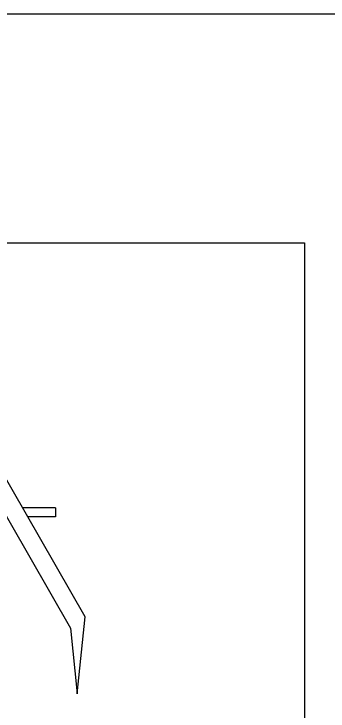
# Model space of a CAD drawing. Header units: millimetres. Extents: x -21221 to 1625077, y -149981 to 356550.
# Drawn here: x 240178 to 241279, y 200039 to 202478 of the extents above; entities that cross this region are included whole.
import ezdxf

# ---------------------------------------------------------------- set-up
doc = ezdxf.new("R2010")
doc.units = ezdxf.units.MM
doc.header["$LTSCALE"] = 1000
doc.header["$MEASUREMENT"] = 0
doc.layers.add('70-FRAM-DETAIL-0-45', color=70, linetype='CONTINUOUS')
doc.layers.add('Icons', color=7, linetype='CONTINUOUS')

msp = doc.modelspace()

# ---------------------------------------------------------------- linework, layer by layer
at = {"layer": '70-FRAM-DETAIL-0-45'}
msp.add_line((236573, 202478.4), (262331.1, 202478.4), dxfattribs=at)
msp.add_lwpolyline([(241195.9, 198354.9), (236573, 198354.9), (236573, 201677), (241195.9, 201677)], close=True, dxfattribs=at)
at = {"layer": 'Icons', "color": 4}
for p, q in [((240324.6, 200750.5), (240207.9, 200750.5)), ((240324.6, 200750.5), (240207.9, 200750.5)), ((240324.6, 200750.5), (240324.6, 200718.6)), ((240324.6, 200750.5), (240324.6, 200718.6)), ((240324.6, 200718.6), (240226.2, 200718.6)), ((240324.6, 200718.6), (240226.2, 200718.6))]:
    msp.add_line(p, q, dxfattribs=at)
msp.add_lwpolyline([(239948.6, 201074.2), (240376.1, 200329.3), (240399.8, 200099.1), (240427.5, 200368), (240016.1, 201084.7)], dxfattribs=at)
msp.add_lwpolyline([(239948.6, 201074.2), (240376.1, 200329.3), (240399.8, 200099.1), (240427.5, 200368), (240016.1, 201084.7)], dxfattribs=at)

doc.saveas('drawing.dxf')
